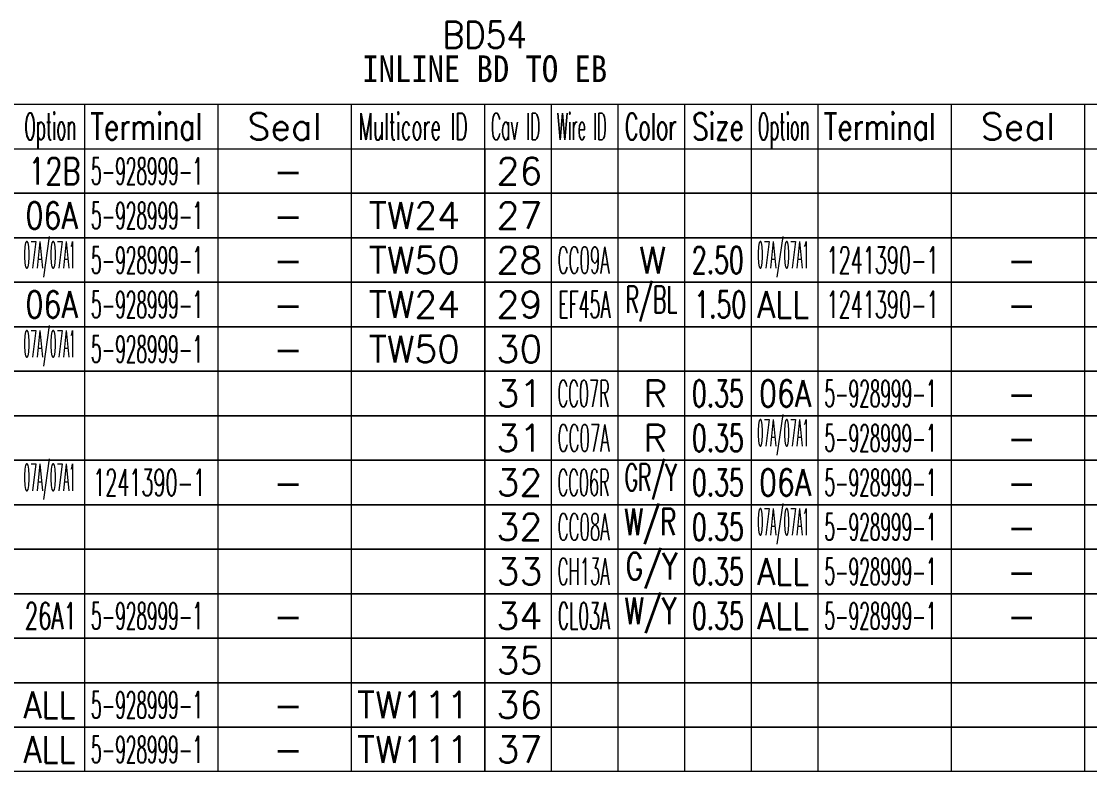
# Model space of a CAD drawing. Header units: inches. Extents: x 47316 to 59086, y 3141 to 11743.
# Drawn here: x 50656.1 to 50776.3, y 5872.6 to 5956.9 of the extents above; entities that cross this region are included whole.
import ezdxf

# ---------------------------------------------------------------- set-up
doc = ezdxf.new("R2010")
doc.units = ezdxf.units.IN
doc.header["$MEASUREMENT"] = 0
doc.styles.get("Standard").update_dxf_attribs({"font": ''})
doc.styles.get('Standard').set_extended_font_data('SimSun')

msp = doc.modelspace()

# ---------------------------------------------------------------- linework, layer by layer
at = {"color": 0, "linetype": 'Continuous', "lineweight": 15}
for p, q in [((50543.26, 5947.6), (50873.26, 5947.6)), ((50543.26, 5942.6), (50873.26, 5942.6))]:
    msp.add_line(p, q, dxfattribs=at)
at = {"color": 7, "linetype": 'Continuous', "lineweight": 15}
for p, q in [((50663.26, 5942.6), (50663.26, 5947.6)), ((50678.26, 5942.6), (50678.26, 5947.6)), ((50693.26, 5942.6), (50693.26, 5947.6)), ((50708.26, 5942.6), (50708.26, 5947.6)), ((50715.76, 5942.6), (50715.76, 5947.6)), ((50723.26, 5942.6), (50723.26, 5947.6)), ((50730.76, 5942.6), (50730.76, 5947.6)), ((50738.26, 5942.6), (50738.26, 5947.6)), ((50745.76, 5942.6), (50745.76, 5947.6)), ((50760.76, 5942.6), (50760.76, 5947.6)), ((50775.76, 5942.6), (50775.76, 5947.6))]:
    msp.add_line(p, q, dxfattribs=at)
at = {"color": 102, "linetype": 'Continuous', "lineweight": 15}
for p, q in [((50663.26, 5937.6), (50663.26, 5942.6)), ((50678.26, 5937.6), (50678.26, 5942.6)), ((50693.26, 5937.6), (50693.26, 5942.6)), ((50715.76, 5937.6), (50715.76, 5942.6)), ((50723.26, 5937.6), (50723.26, 5942.6)), ((50730.76, 5937.6), (50730.76, 5942.6)), ((50738.26, 5937.6), (50738.26, 5942.6)), ((50745.76, 5937.6), (50745.76, 5942.6)), ((50760.76, 5937.6), (50760.76, 5942.6)), ((50775.76, 5937.6), (50775.76, 5942.6)), ((50663.26, 5932.6), (50663.26, 5937.6)), ((50678.26, 5932.6), (50678.26, 5937.6)), ((50693.26, 5932.6), (50693.26, 5937.6)), ((50715.76, 5932.6), (50715.76, 5937.6)), ((50723.26, 5932.6), (50723.26, 5937.6)), ((50730.76, 5932.6), (50730.76, 5937.6)), ((50738.26, 5932.6), (50738.26, 5937.6)), ((50745.76, 5932.6), (50745.76, 5937.6)), ((50760.76, 5932.6), (50760.76, 5937.6)), ((50775.76, 5932.6), (50775.76, 5937.6)), ((50663.26, 5927.6), (50663.26, 5932.6)), ((50678.26, 5927.6), (50678.26, 5932.6)), ((50693.26, 5927.6), (50693.26, 5932.6)), ((50715.76, 5927.6), (50715.76, 5932.6)), ((50723.26, 5927.6), (50723.26, 5932.6)), ((50730.76, 5927.6), (50730.76, 5932.6)), ((50738.26, 5927.6), (50738.26, 5932.6)), ((50745.76, 5927.6), (50745.76, 5932.6)), ((50760.76, 5927.6), (50760.76, 5932.6)), ((50775.76, 5927.6), (50775.76, 5932.6)), ((50663.26, 5922.6), (50663.26, 5927.6)), ((50678.26, 5922.6), (50678.26, 5927.6)), ((50693.26, 5922.6), (50693.26, 5927.6)), ((50715.76, 5922.6), (50715.76, 5927.6)), ((50723.26, 5922.6), (50723.26, 5927.6)), ((50730.76, 5922.6), (50730.76, 5927.6)), ((50738.26, 5922.6), (50738.26, 5927.6)), ((50745.76, 5922.6), (50745.76, 5927.6)), ((50760.76, 5922.6), (50760.76, 5927.6)), ((50775.76, 5922.6), (50775.76, 5927.6)), ((50663.26, 5917.6), (50663.26, 5922.6)), ((50678.26, 5917.6), (50678.26, 5922.6)), ((50693.26, 5917.6), (50693.26, 5922.6)), ((50715.76, 5917.6), (50715.76, 5922.6)), ((50723.26, 5917.6), (50723.26, 5922.6)), ((50730.76, 5917.6), (50730.76, 5922.6)), ((50738.26, 5917.6), (50738.26, 5922.6)), ((50745.76, 5917.6), (50745.76, 5922.6)), ((50760.76, 5917.6), (50760.76, 5922.6)), ((50775.76, 5917.6), (50775.76, 5922.6)), ((50663.26, 5912.6), (50663.26, 5917.6)), ((50678.26, 5912.6), (50678.26, 5917.6)), ((50693.26, 5912.6), (50693.26, 5917.6)), ((50715.76, 5912.6), (50715.76, 5917.6)), ((50723.26, 5912.6), (50723.26, 5917.6)), ((50730.76, 5912.6), (50730.76, 5917.6)), ((50738.26, 5912.6), (50738.26, 5917.6)), ((50745.76, 5912.6), (50745.76, 5917.6)), ((50760.76, 5912.6), (50760.76, 5917.6)), ((50775.76, 5912.6), (50775.76, 5917.6)), ((50663.26, 5907.6), (50663.26, 5912.6)), ((50678.26, 5907.6), (50678.26, 5912.6)), ((50693.26, 5907.6), (50693.26, 5912.6)), ((50715.76, 5907.6), (50715.76, 5912.6)), ((50723.26, 5907.6), (50723.26, 5912.6)), ((50730.76, 5907.6), (50730.76, 5912.6)), ((50738.26, 5907.6), (50738.26, 5912.6)), ((50745.76, 5907.6), (50745.76, 5912.6)), ((50760.76, 5907.6), (50760.76, 5912.6)), ((50775.76, 5907.6), (50775.76, 5912.6)), ((50663.26, 5902.6), (50663.26, 5907.6)), ((50678.26, 5902.6), (50678.26, 5907.6)), ((50693.26, 5902.6), (50693.26, 5907.6)), ((50715.76, 5902.6), (50715.76, 5907.6)), ((50723.26, 5902.6), (50723.26, 5907.6)), ((50730.76, 5902.6), (50730.76, 5907.6)), ((50738.26, 5902.6), (50738.26, 5907.6)), ((50745.76, 5902.6), (50745.76, 5907.6)), ((50760.76, 5902.6), (50760.76, 5907.6)), ((50775.76, 5902.6), (50775.76, 5907.6)), ((50663.26, 5897.6), (50663.26, 5902.6)), ((50678.26, 5897.6), (50678.26, 5902.6)), ((50693.26, 5897.6), (50693.26, 5902.6)), ((50715.76, 5897.6), (50715.76, 5902.6)), ((50723.26, 5897.6), (50723.26, 5902.6)), ((50730.76, 5897.6), (50730.76, 5902.6)), ((50738.26, 5897.6), (50738.26, 5902.6)), ((50745.76, 5897.6), (50745.76, 5902.6)), ((50760.76, 5897.6), (50760.76, 5902.6)), ((50775.76, 5897.6), (50775.76, 5902.6)), ((50663.26, 5892.6), (50663.26, 5897.6)), ((50678.26, 5892.6), (50678.26, 5897.6)), ((50693.26, 5892.6), (50693.26, 5897.6)), ((50715.76, 5892.6), (50715.76, 5897.6)), ((50723.26, 5892.6), (50723.26, 5897.6)), ((50730.76, 5892.6), (50730.76, 5897.6)), ((50738.26, 5892.6), (50738.26, 5897.6)), ((50745.76, 5892.6), (50745.76, 5897.6)), ((50760.76, 5892.6), (50760.76, 5897.6)), ((50775.76, 5892.6), (50775.76, 5897.6)), ((50663.26, 5887.6), (50663.26, 5892.6)), ((50678.26, 5887.6), (50678.26, 5892.6)), ((50693.26, 5887.6), (50693.26, 5892.6)), ((50715.76, 5887.6), (50715.76, 5892.6)), ((50723.26, 5887.6), (50723.26, 5892.6)), ((50730.76, 5887.6), (50730.76, 5892.6)), ((50738.26, 5887.6), (50738.26, 5892.6)), ((50745.76, 5887.6), (50745.76, 5892.6)), ((50760.76, 5887.6), (50760.76, 5892.6)), ((50775.76, 5887.6), (50775.76, 5892.6)), ((50663.26, 5882.6), (50663.26, 5887.6)), ((50678.26, 5882.6), (50678.26, 5887.6)), ((50693.26, 5882.6), (50693.26, 5887.6)), ((50715.76, 5882.6), (50715.76, 5887.6)), ((50723.26, 5882.6), (50723.26, 5887.6)), ((50730.76, 5882.6), (50730.76, 5887.6)), ((50738.26, 5882.6), (50738.26, 5887.6)), ((50745.76, 5882.6), (50745.76, 5887.6)), ((50760.76, 5882.6), (50760.76, 5887.6)), ((50775.76, 5882.6), (50775.76, 5887.6)), ((50663.26, 5877.6), (50663.26, 5882.6)), ((50678.26, 5877.6), (50678.26, 5882.6)), ((50693.26, 5877.6), (50693.26, 5882.6)), ((50715.76, 5877.6), (50715.76, 5882.6)), ((50723.26, 5877.6), (50723.26, 5882.6)), ((50730.76, 5877.6), (50730.76, 5882.6)), ((50738.26, 5877.6), (50738.26, 5882.6)), ((50745.76, 5877.6), (50745.76, 5882.6)), ((50760.76, 5877.6), (50760.76, 5882.6)), ((50775.76, 5877.6), (50775.76, 5882.6)), ((50663.26, 5872.6), (50663.26, 5877.6)), ((50678.26, 5872.6), (50678.26, 5877.6)), ((50693.26, 5872.6), (50693.26, 5877.6)), ((50715.76, 5872.6), (50715.76, 5877.6)), ((50723.26, 5872.6), (50723.26, 5877.6)), ((50730.76, 5872.6), (50730.76, 5877.6)), ((50738.26, 5872.6), (50738.26, 5877.6)), ((50745.76, 5872.6), (50745.76, 5877.6)), ((50760.76, 5872.6), (50760.76, 5877.6)), ((50775.76, 5872.6), (50775.76, 5877.6))]:
    msp.add_line(p, q, dxfattribs=at)
at = {"color": 0, "linetype": 'Continuous', "lineweight": 15}
for points in [[(50625.76, 5937.6), (50625.76, 5942.6), (50708.26, 5942.6), (50708.26, 5937.6)], [(50708.26, 5937.6), (50708.26, 5942.6), (50790.76, 5942.6), (50790.76, 5937.6)], [(50625.76, 5932.6), (50625.76, 5937.6), (50708.26, 5937.6), (50708.26, 5932.6)], [(50708.26, 5932.6), (50708.26, 5937.6), (50790.76, 5937.6), (50790.76, 5932.6)], [(50708.26, 5927.6), (50708.26, 5932.6), (50790.76, 5932.6), (50790.76, 5927.6)], [(50625.76, 5922.6), (50625.76, 5927.6), (50708.26, 5927.6), (50708.26, 5922.6)], [(50708.26, 5922.6), (50708.26, 5927.6), (50790.76, 5927.6), (50790.76, 5922.6)], [(50625.76, 5917.6), (50625.76, 5922.6), (50708.26, 5922.6), (50708.26, 5917.6)], [(50708.26, 5917.6), (50708.26, 5922.6), (50790.76, 5922.6), (50790.76, 5917.6)], [(50625.76, 5912.6), (50625.76, 5917.6), (50708.26, 5917.6), (50708.26, 5912.6)], [(50708.26, 5912.6), (50708.26, 5917.6), (50790.76, 5917.6), (50790.76, 5912.6)], [(50625.76, 5907.6), (50625.76, 5912.6), (50708.26, 5912.6), (50708.26, 5907.6)], [(50708.26, 5907.6), (50708.26, 5912.6), (50790.76, 5912.6), (50790.76, 5907.6)], [(50625.76, 5902.6), (50625.76, 5907.6), (50708.26, 5907.6), (50708.26, 5902.6)], [(50708.26, 5902.6), (50708.26, 5907.6), (50790.76, 5907.6), (50790.76, 5902.6)], [(50625.76, 5897.6), (50625.76, 5902.6), (50708.26, 5902.6), (50708.26, 5897.6)], [(50708.26, 5897.6), (50708.26, 5902.6), (50790.76, 5902.6), (50790.76, 5897.6)], [(50625.76, 5892.6), (50625.76, 5897.6), (50708.26, 5897.6), (50708.26, 5892.6)], [(50708.26, 5892.6), (50708.26, 5897.6), (50790.76, 5897.6), (50790.76, 5892.6)], [(50625.76, 5887.6), (50625.76, 5892.6), (50708.26, 5892.6), (50708.26, 5887.6)], [(50708.26, 5887.6), (50708.26, 5892.6), (50790.76, 5892.6), (50790.76, 5887.6)], [(50625.76, 5882.6), (50625.76, 5887.6), (50708.26, 5887.6), (50708.26, 5882.6)], [(50708.26, 5882.6), (50708.26, 5887.6), (50790.76, 5887.6), (50790.76, 5882.6)], [(50625.76, 5877.6), (50625.76, 5882.6), (50708.26, 5882.6), (50708.26, 5877.6)], [(50708.26, 5877.6), (50708.26, 5882.6), (50790.76, 5882.6), (50790.76, 5877.6)], [(50625.76, 5872.6), (50625.76, 5877.6), (50708.26, 5877.6), (50708.26, 5872.6)], [(50708.26, 5872.6), (50708.26, 5877.6), (50790.76, 5877.6), (50790.76, 5872.6)]]:
    msp.add_lwpolyline(points, close=True, dxfattribs=at)
at = {"color": 102, "linetype": 'Continuous', "lineweight": 15}
msp.add_lwpolyline([(50625.76, 5927.6), (50625.76, 5932.6), (50708.26, 5932.6), (50708.26, 5927.6)], close=True, dxfattribs=at)

# ---------------------------------------------------------------- texts
at = {"color": 6, "linetype": 'Continuous', "lineweight": 20, "char_height": 3, "attachment_point": 1}
for s, insert, width in [('\\Fromans.shx;\\W0.9000000000;\\T1.0000000000;\\o\\lBD54', (50703.5, 5956.92), 10.5429), ('\\f黑体|b0|i0|c1|p0;\\W0.9000000000;\\T1.0000000000;\\o\\lINLINE BD TO EB', (50694.47, 5953.1), 29.1236)]:
    msp.add_mtext(s, dxfattribs=dict(at, insert=insert, width=width))
at = {"color": 7, "linetype": 'Continuous', "lineweight": 15, "char_height": 3, "attachment_point": 1}
for s, insert, width in [('\\Fromans.shx;\\W0.4595959596;\\T1.0000000000;\\o\\lOption', (50656.46, 5946.6), 6.5), ('\\Fromans.shx;\\W0.7480916031;\\T1.0000000000;\\o\\lTerminal', (50663.87, 5946.6), 14), ('\\Fromans.shx;\\W1.0000000000;\\T1.0000000000;\\o\\lSeal', (50681.55, 5946.6), 9.2857), ('\\Fromans.shx;\\W0.5185185185;\\T1.0000000000;\\o\\lMulticore ID', (50694.06, 5946.6), 14), ('\\Fromans.shx;\\W0.4292452830;\\T1.0000000000;\\o\\lCav ID', (50708.94, 5946.6), 6.5), ('\\Fromans.shx;\\W0.4026548673;\\T1.0000000000;\\o\\lWire ID', (50716.37, 5946.6), 6.5), ('\\Fromans.shx;\\W0.5687500000;\\T1.0000000000;\\o\\lColor', (50724, 5946.6), 6.5), ('\\Fromans.shx;\\W0.7222222222;\\T1.0000000000;\\o\\lSize', (50731.57, 5946.6), 6.5), ('\\Fromans.shx;\\W0.4595959596;\\T1.0000000000;\\o\\lOption', (50738.96, 5946.6), 6.5), ('\\Fromans.shx;\\W0.7480916031;\\T1.0000000000;\\o\\lTerminal', (50746.37, 5946.6), 14), ('\\Fromans.shx;\\W1.0000000000;\\T1.0000000000;\\o\\lSeal', (50764.05, 5946.6), 9.2857), ('\\Fromans.shx;\\W1.0000000000;\\T1.0000000000;\\o\\l26', (50709.58, 5941.6), 5.7143), ('\\Fromans.shx;\\W1.0000000000;\\T1.0000000000;\\o\\l27', (50709.58, 5936.6), 5.7143), ('\\Fromans.shx;\\W1.0000000000;\\T1.0000000000;\\o\\l28', (50709.58, 5931.6), 5.7143), ('\\Fromans.shx;\\W1.0000000000;\\T1.0000000000;\\o\\l29', (50709.58, 5926.6), 5.7143), ('\\Fromans.shx;\\W1.0000000000;\\T1.0000000000;\\o\\l30', (50709.58, 5921.6), 5.7143), ('\\Fromans.shx;\\W1.0000000000;\\T1.0000000000;\\o\\l31', (50709.58, 5916.6), 5.7143), ('\\Fromans.shx;\\W1.0000000000;\\T1.0000000000;\\o\\l31', (50709.58, 5911.6), 5.7143), ('\\Fromans.shx;\\W1.0000000000;\\T1.0000000000;\\o\\l32', (50709.58, 5906.6), 5.7143), ('\\Fromans.shx;\\W1.0000000000;\\T1.0000000000;\\o\\l32', (50709.58, 5901.6), 5.7143), ('\\Fromans.shx;\\W1.0000000000;\\T1.0000000000;\\o\\l33', (50709.58, 5896.6), 5.7143), ('\\Fromans.shx;\\W1.0000000000;\\T1.0000000000;\\o\\l34', (50709.58, 5891.6), 5.7143), ('\\Fromans.shx;\\W1.0000000000;\\T1.0000000000;\\o\\l35', (50709.58, 5886.6), 5.7143), ('\\Fromans.shx;\\W1.0000000000;\\T1.0000000000;\\o\\l36', (50709.58, 5881.6), 5.7143), ('\\Fromans.shx;\\W1.0000000000;\\T1.0000000000;\\o\\l37', (50709.58, 5876.6), 5.7143)]:
    msp.add_mtext(s, dxfattribs=dict(at, insert=insert, width=width))
at = {"color": 140, "linetype": 'Continuous', "lineweight": 15, "char_height": 3, "attachment_point": 1}
for s, insert, width in [('\\Fromans.shx;\\W0.7459016393;\\T1.0000000000;\\o\\l12B', (50656.9, 5941.6), 6.5), ('\\Fromans.shx;\\W1.0000000000;\\T1.0000000000;\\o\\l-', (50684.47, 5941.6), 3.7143), ('\\Fromans.shx;\\W0.7844827586;\\T1.0000000000;\\o\\l06A', (50656.6, 5936.6), 6.5), ('\\Fromans.shx;\\W1.0000000000;\\T1.0000000000;\\o\\l-', (50684.47, 5936.6), 3.7143), ('\\Fromans.shx;\\W0.2879746835;\\T1.0000000000;\\o\\l07A/07A1', (50656.38, 5932.18), 6.5), ('\\Fromans.shx;\\W0.2879746835;\\T1.0000000000;\\o\\l07A/07A1', (50738.88, 5932.18), 6.5), ('\\Fromans.shx;\\W1.0000000000;\\T1.0000000000;\\o\\lW', (50725.58, 5931.6), 3.4286), ('\\Fromans.shx;\\W1.0000000000;\\T1.0000000000;\\o\\l-', (50684.47, 5931.6), 3.7143), ('\\Fromans.shx;\\W1.0000000000;\\T1.0000000000;\\o\\l-', (50766.97, 5931.6), 3.7143), ('\\Fromans.shx;\\W0.5617283951;\\T1.0000000000;\\o\\lR/BL', (50724.08, 5927.18), 6.5), ('\\Fromans.shx;\\W0.7844827586;\\T1.0000000000;\\o\\l06A', (50656.6, 5926.6), 6.5), ('\\Fromans.shx;\\W0.8750000000;\\T1.0000000000;\\o\\lALL', (50738.88, 5926.6), 6.5), ('\\Fromans.shx;\\W1.0000000000;\\T1.0000000000;\\o\\l-', (50684.47, 5926.6), 3.7143), ('\\Fromans.shx;\\W1.0000000000;\\T1.0000000000;\\o\\l-', (50766.97, 5926.6), 3.7143), ('\\Fromans.shx;\\W0.2879746835;\\T1.0000000000;\\o\\l07A/07A1', (50656.38, 5922.18), 6.5), ('\\Fromans.shx;\\W1.0000000000;\\T1.0000000000;\\o\\l-', (50684.47, 5921.6), 3.7143), ('\\Fromans.shx;\\W1.0000000000;\\T1.0000000000;\\o\\lR', (50726.08, 5916.6), 3), ('\\Fromans.shx;\\W0.7844827586;\\T1.0000000000;\\o\\l06A', (50739.1, 5916.6), 6.5), ('\\Fromans.shx;\\W1.0000000000;\\T1.0000000000;\\o\\l-', (50766.97, 5916.6), 3.7143), ('\\Fromans.shx;\\W0.2879746835;\\T1.0000000000;\\o\\l07A/07A1', (50738.88, 5912.18), 6.5), ('\\Fromans.shx;\\W1.0000000000;\\T1.0000000000;\\o\\lR', (50726.08, 5911.6), 3), ('\\Fromans.shx;\\W1.0000000000;\\T1.0000000000;\\o\\l-', (50766.97, 5911.6), 3.7143), ('\\Fromans.shx;\\W0.2879746835;\\T1.0000000000;\\o\\l07A/07A1', (50656.38, 5907.18), 6.5), ('\\Fromans.shx;\\W0.5548780488;\\T1.0000000000;\\o\\lGR/Y', (50724, 5907.18), 6.5), ('\\Fromans.shx;\\W0.7844827586;\\T1.0000000000;\\o\\l06A', (50739.1, 5906.6), 6.5), ('\\Fromans.shx;\\W1.0000000000;\\T1.0000000000;\\o\\l-', (50684.47, 5906.6), 3.7143), ('\\Fromans.shx;\\W1.0000000000;\\T1.0000000000;\\o\\l-', (50766.97, 5906.6), 3.7143), ('\\Fromans.shx;\\W0.6791044776;\\T1.0000000000;\\o\\lW/R', (50723.95, 5902.18), 6.5), ('\\Fromans.shx;\\W0.2879746835;\\T1.0000000000;\\o\\l07A/07A1', (50738.88, 5902.18), 6.5), ('\\Fromans.shx;\\W1.0000000000;\\T1.0000000000;\\o\\l-', (50766.97, 5901.6), 3.7143), ('\\Fromans.shx;\\W0.7459016393;\\T1.0000000000;\\o\\lG/Y', (50724.08, 5897.18), 6.5), ('\\Fromans.shx;\\W0.8750000000;\\T1.0000000000;\\o\\lALL', (50738.88, 5896.6), 6.5), ('\\Fromans.shx;\\W1.0000000000;\\T1.0000000000;\\o\\l-', (50766.97, 5896.6), 3.7143), ('\\Fromans.shx;\\W0.7109375000;\\T1.0000000000;\\o\\lW/Y', (50723.96, 5892.18), 6.5), ('\\Fromans.shx;\\W0.5833333333;\\T1.0000000000;\\o\\l26A1', (50656.51, 5891.6), 6.5), ('\\Fromans.shx;\\W0.8750000000;\\T1.0000000000;\\o\\lALL', (50738.88, 5891.6), 6.5), ('\\Fromans.shx;\\W1.0000000000;\\T1.0000000000;\\o\\l-', (50684.47, 5891.6), 3.7143), ('\\Fromans.shx;\\W1.0000000000;\\T1.0000000000;\\o\\l-', (50766.97, 5891.6), 3.7143), ('\\Fromans.shx;\\W0.8750000000;\\T1.0000000000;\\o\\lALL', (50656.38, 5881.6), 6.5), ('\\Fromans.shx;\\W1.0000000000;\\T1.0000000000;\\o\\l-', (50684.47, 5881.6), 3.7143), ('\\Fromans.shx;\\W0.8750000000;\\T1.0000000000;\\o\\lALL', (50656.38, 5876.6), 6.5), ('\\Fromans.shx;\\W1.0000000000;\\T1.0000000000;\\o\\l-', (50684.47, 5876.6), 3.7143)]:
    msp.add_mtext(s, dxfattribs=dict(at, insert=insert, width=width))
at = {"color": 21, "linetype": 'Continuous', "lineweight": 15, "char_height": 3, "attachment_point": 1}
for s, insert, width in [('\\Fromans.shx;\\W0.4622641509;\\T1.0000000000;\\o\\l5-928999-1', (50663.96, 5941.6), 14), ('\\Fromans.shx;\\W0.4622641509;\\T1.0000000000;\\o\\l5-928999-1', (50663.96, 5936.6), 14), ('\\Fromans.shx;\\W1.0000000000;\\T1.0000000000;\\o\\lTW24', (50695.19, 5936.6), 11.4286), ('\\Fromans.shx;\\W0.4622641509;\\T1.0000000000;\\o\\l5-928999-1', (50663.96, 5931.6), 14), ('\\Fromans.shx;\\W1.0000000000;\\T1.0000000000;\\o\\lTW50', (50695.19, 5931.6), 11.4286), ('\\Fromans.shx;\\W0.4550000000;\\T1.0000000000;\\o\\lCC09A', (50716.45, 5931.6), 6.5), ('\\Fromans.shx;\\W0.6500000000;\\T1.0000000000;\\o\\l2.50', (50731.54, 5931.6), 6.5), ('\\Fromans.shx;\\W0.5268817204;\\T1.0000000000;\\o\\l1241390-1', (50746.71, 5931.6), 14), ('\\Fromans.shx;\\W0.4622641509;\\T1.0000000000;\\o\\l5-928999-1', (50663.96, 5926.6), 14), ('\\Fromans.shx;\\W1.0000000000;\\T1.0000000000;\\o\\lTW24', (50695.19, 5926.6), 11.4286), ('\\Fromans.shx;\\W0.4789473684;\\T1.0000000000;\\o\\lEF45A', (50716.53, 5926.6), 6.5), ('\\Fromans.shx;\\W0.6500000000;\\T1.0000000000;\\o\\l1.50', (50731.82, 5926.6), 6.5), ('\\Fromans.shx;\\W0.5268817204;\\T1.0000000000;\\o\\l1241390-1', (50746.71, 5926.6), 14), ('\\Fromans.shx;\\W0.4622641509;\\T1.0000000000;\\o\\l5-928999-1', (50663.96, 5921.6), 14), ('\\Fromans.shx;\\W1.0000000000;\\T1.0000000000;\\o\\lTW50', (50695.19, 5921.6), 11.4286), ('\\Fromans.shx;\\W0.4417475728;\\T1.0000000000;\\o\\lCC07R', (50716.45, 5916.6), 6.5), ('\\Fromans.shx;\\W0.6500000000;\\T1.0000000000;\\o\\l0.35', (50731.54, 5916.6), 6.5), ('\\Fromans.shx;\\W0.4622641509;\\T1.0000000000;\\o\\l5-928999-1', (50746.46, 5916.6), 14), ('\\Fromans.shx;\\W0.4550000000;\\T1.0000000000;\\o\\lCC07A', (50716.45, 5911.6), 6.5), ('\\Fromans.shx;\\W0.6500000000;\\T1.0000000000;\\o\\l0.35', (50731.54, 5911.6), 6.5), ('\\Fromans.shx;\\W0.4622641509;\\T1.0000000000;\\o\\l5-928999-1', (50746.46, 5911.6), 14), ('\\Fromans.shx;\\W0.5268817204;\\T1.0000000000;\\o\\l1241390-1', (50664.21, 5906.6), 14), ('\\Fromans.shx;\\W0.4417475728;\\T1.0000000000;\\o\\lCC06R', (50716.45, 5906.6), 6.5), ('\\Fromans.shx;\\W0.6500000000;\\T1.0000000000;\\o\\l0.35', (50731.54, 5906.6), 6.5), ('\\Fromans.shx;\\W0.4622641509;\\T1.0000000000;\\o\\l5-928999-1', (50746.46, 5906.6), 14), ('\\Fromans.shx;\\W0.4550000000;\\T1.0000000000;\\o\\lCC08A', (50716.45, 5901.6), 6.5), ('\\Fromans.shx;\\W0.6500000000;\\T1.0000000000;\\o\\l0.35', (50731.54, 5901.6), 6.5), ('\\Fromans.shx;\\W0.4622641509;\\T1.0000000000;\\o\\l5-928999-1', (50746.46, 5901.6), 14), ('\\Fromans.shx;\\W0.4504950495;\\T1.0000000000;\\o\\lCH13A', (50716.45, 5896.6), 6.5), ('\\Fromans.shx;\\W0.6500000000;\\T1.0000000000;\\o\\l0.35', (50731.54, 5896.6), 6.5), ('\\Fromans.shx;\\W0.4622641509;\\T1.0000000000;\\o\\l5-928999-1', (50746.46, 5896.6), 14), ('\\Fromans.shx;\\W0.4622641509;\\T1.0000000000;\\o\\l5-928999-1', (50663.96, 5891.6), 14), ('\\Fromans.shx;\\W0.4739583333;\\T1.0000000000;\\o\\lCL03A', (50716.46, 5891.6), 6.5), ('\\Fromans.shx;\\W0.6500000000;\\T1.0000000000;\\o\\l0.35', (50731.54, 5891.6), 6.5), ('\\Fromans.shx;\\W0.4622641509;\\T1.0000000000;\\o\\l5-928999-1', (50746.46, 5891.6), 14), ('\\Fromans.shx;\\W0.4622641509;\\T1.0000000000;\\o\\l5-928999-1', (50663.96, 5881.6), 14), ('\\Fromans.shx;\\W0.9800000000;\\T1.0000000000;\\o\\lTW111', (50693.9, 5881.6), 14), ('\\Fromans.shx;\\W0.4622641509;\\T1.0000000000;\\o\\l5-928999-1', (50663.96, 5876.6), 14), ('\\Fromans.shx;\\W0.9800000000;\\T1.0000000000;\\o\\lTW111', (50693.9, 5876.6), 14)]:
    msp.add_mtext(s, dxfattribs=dict(at, insert=insert, width=width))

doc.saveas('drawing.dxf')
